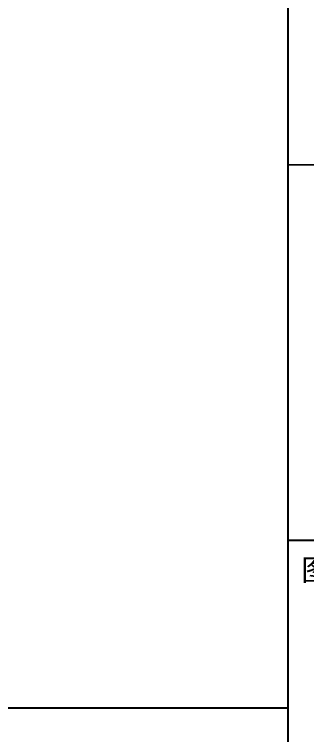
# Model space of a CAD drawing. Extents: x -737978 to 768813, y -372247 to 1140308.
# Drawn here: x 319724 to 322082, y -224282 to -218496 of the extents above; entities that cross this region are included whole.
import ezdxf

# ---------------------------------------------------------------- set-up
doc = ezdxf.new("R2010")
doc.units = 0
doc.header["$LTSCALE"] = 10
doc.header["$MEASUREMENT"] = 0
doc.layers.get('0').update_dxf_attribs({"linetype": 'CONTINUOUS'})
doc.layers.add('PUB_TITLE', color=4, linetype='CONTINUOUS')
doc.styles.add('-宋体', font='', dxfattribs={"width": 0.8})
doc.styles.get('-宋体').set_extended_font_data('SimSun')

# ---------------------------------------------------------------- blocks, each defined once
blk = doc.blocks.new('TQ1')
at = {"layer": 'PUB_TITLE', "const_width": 20}
for points in [[(-49854.8, -378413.9), (-49854.8, -418454.8)], [(-49854.8, -392354.8), (-43854.8, -392354.8)], [(-49854.8, -396558.8), (-43854.8, -396558.8)]]:
    blk.add_lwpolyline(points, dxfattribs=at)
at = {"layer": 'PUB_TITLE', "style": '-宋体'}
blk.add_text('图纸名称/TITLE:', height=240, dxfattribs=at).set_placement((-49704.8, -397011.1))

msp = doc.modelspace()

# ---------------------------------------------------------------- linework, layer by layer
at = {"layer": 'PUB_TITLE'}
msp.add_lwpolyline([(264924.9, -224059.7), (321924.4, -224059.7)], dxfattribs=at)

# ---------------------------------------------------------------- block references
at = {"xscale": 0.716753740501642, "yscale": 0.716753740501642, "zscale": 0.716753740501642}
msp.add_blockref('TQ1', (357657.9, 61519.6), dxfattribs=at)

doc.saveas('drawing.dxf')
